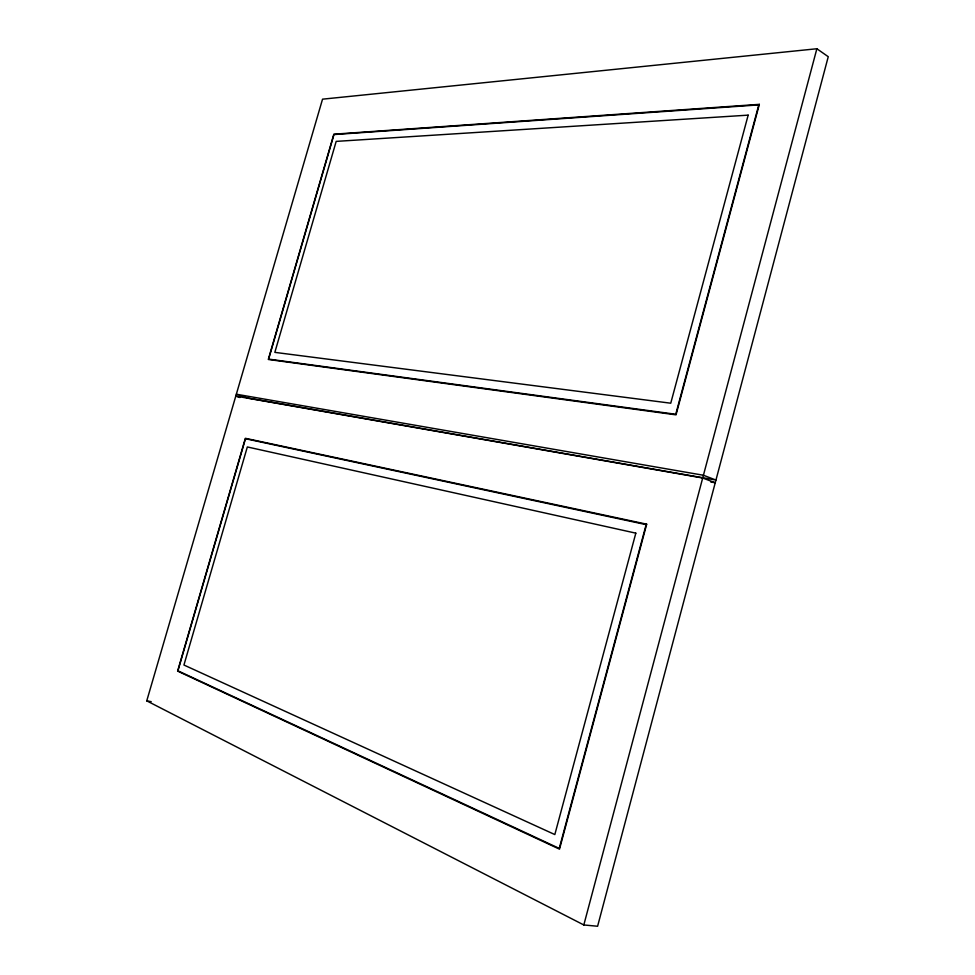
<?xml version="1.0" encoding="UTF-8"?>
<svg xmlns="http://www.w3.org/2000/svg" width="975" height="975" viewBox="0 0 975 975"><rect width="100%" height="100%" fill="white"/><g stroke="black" fill="none" stroke-linecap="round" stroke-linejoin="round"><path stroke-width="1.46" d="M583.818 924.958L816.867 48.75L828.25 56.708L597.602 926.25L583.818 924.958L146.75 700.854L322.542 99.17L816.867 48.75M710.738 481.979L715.236 482.771L702.695 478.006L235.792 396.106L239.984 397.52M146.75 700.854L151.21 701.659M635.822 533.154L554.824 834.563L183.934 665.023L247.333 446.952L635.822 533.154M748.166 115.148L670.751 403.211L274.84 352.365L336.18 141.387L748.166 115.148M646.145 524.635L559.26 848.421L177.938 670.8L245.468 438.726L646.145 524.635M758.782 104.898L675.76 414.265L268.625 359.117L333.962 134.562L758.782 104.898M646.693 524.184L559.504 849.152L177.621 671.105L245.371 438.299L646.693 524.184M759.342 104.349L676.028 414.85L268.308 359.47L333.852 134.197L759.342 104.349M703.426 475.252L236.34 394.229L247.54 397.983L715.955 480.053L703.426 475.252"/></g></svg>
